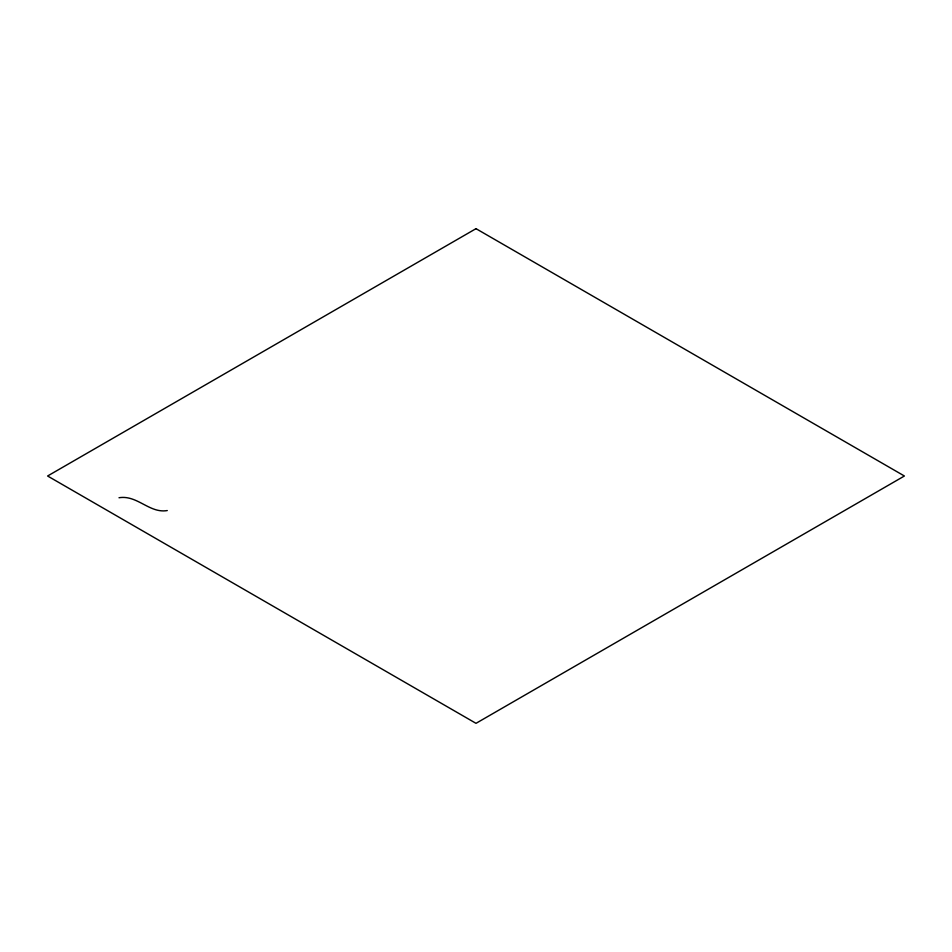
<?xml version="1.0" encoding="UTF-8"?>
<svg xmlns="http://www.w3.org/2000/svg" width="952" height="952" viewBox="0 0 952 952"><rect width="100%" height="100%" fill="white"/><g stroke="black" fill="none" stroke-linecap="round" stroke-linejoin="round"><path stroke-width="1.43" d="M167.266 510.558C149.535 513.663 137.243 494.683 119.012 497.753M476 228.67L47.6 476L476 723.33L904.4 476L476 228.67"/></g></svg>
